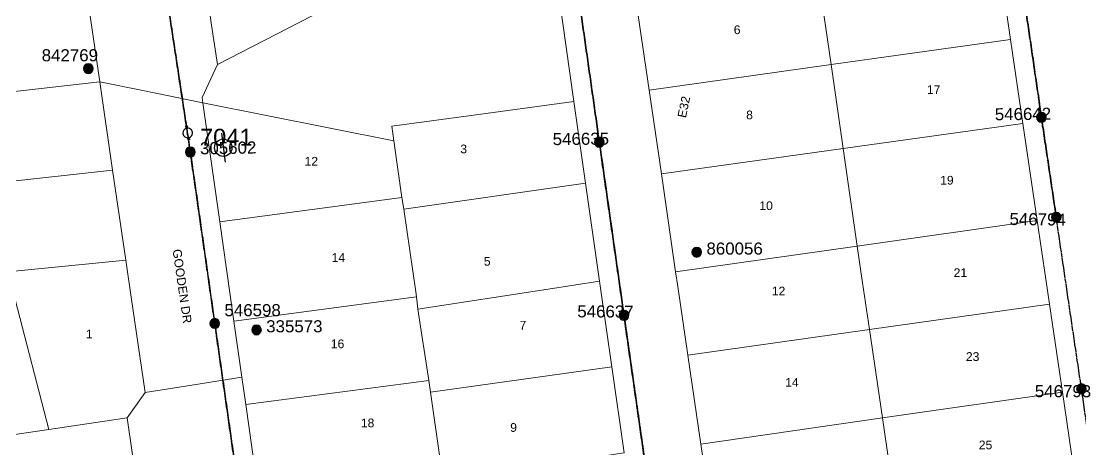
# Model space of a CAD drawing. Header units: metres. Extents: x 311460 to 313373, y 6261260 to 6263889.
# Drawn here: x 312324.6 to 312543.7, y 6262129.1 to 6262217.7 of the extents above; entities that cross this region are included whole.
import ezdxf
from ezdxf.enums import TextEntityAlignment as Align

# ---------------------------------------------------------------- set-up
doc = ezdxf.new("R2010")
doc.units = ezdxf.units.M
doc.linetypes.add('Cable Exist OH', pattern=[1, 1, 0])
doc.layers.get('0').update_dxf_attribs({"color": 6})
doc.layers.add('Cadastre Land Parcels_SP_EXT', color=9, linetype='Continuous', lineweight=5)
doc.layers.add('Cadastre Roads_SP_EXT', color=9, linetype='Continuous', lineweight=5)
for name, color, linetype in [('Equip_SP_HV_EXT', 7, 'Continuous'), ('Equip_SP_LV_EXT', 7, 'Continuous'), ('Mains_HV_EXT', 7, 'Continuous'), ('Mains_LV_EXT', 7, 'Continuous'), ('Mains_SL_EXT', 7, 'Continuous'), ('SupportsOH_SP_TR_HV_LV_SL_EXT', 7, 'Continuous')]:
    doc.layers.add(name, color=color, linetype=linetype)
doc.layers.get('0').freeze()
doc.styles.add('HVSW_LABEL', font='arial.ttf')
doc.styles.add('POLE_LABEL', font='arial.ttf')
doc.styles.get("Standard").update_dxf_attribs({"font": 'arial.ttf'})

# ---------------------------------------------------------------- blocks, each defined once
blk = doc.blocks.new('LV_OH_LINKS_OPEN_EXT')
for p, q in [((-0.17, 4.97), (-0.17, 5.46)), ((0.17, 4.97), (0.17, 5.46)), ((-0.17, 3), (-0.17, 2.5)), ((0.17, 3), (0.17, 2.5))]:
    blk.add_line(p, q)
blk.add_lwpolyline([(0, 2.99, 1), (0, 4.98, 1)], format="xyb", close=True)
at = {"flags": 9}
for tag, p in [('ACTUAL_STATUS', (0, 0)), ('CONSTRUCTED_VOLTAGE', (0, -0.2)), ('OPERATING_VOLTAGE', (0, -0.6)), ('ORIENTATION', (0, -0.8)), ('OWNED_BY', (0, -1)), ('STATE', (0, -1.2)), ('SWITCH_TYPE', (0, -1.4)), ('NO_PHASES', (0, -0.4)), ('USAGE', (0, -1.6)), ('LEGEND', (0, -1.8)), ('NOTES', (0, -2))]:
    blk.add_attdef(tag, text='', height=0.2, dxfattribs=at).set_placement(p, align=Align.MIDDLE_LEFT)
at = {"flags": 1}
blk.add_attdef('Z', (0, 0), '', height=0.2, dxfattribs=at)
blk = doc.blocks.new('POLE_EXT')
blk.add_hatch(color=256).paths.add_polyline_path([(-1, 0, 1), (1, 0, 1)])
blk.add_lwpolyline([(-1, 0, 1), (1, 0, 1)], format="xyb", close=True)
for tag, height, flags, p in [('pNumber', 2.5, 8, (-17.84, 2.07)), ('OWNED_BY', 0.2, 9, (1.35, -0.4)), ('SPECIAL_USE', 0.2, 9, (1.35, -0.8)), ('STATE', 0.2, 9, (1.35, -1)), ('cLV', 0.2, 9, (1.35, -1.4)), ('hDepth', 0.2, 9, (1.35, -1.6)), ('hDia', 0.2, 9, (1.35, -1.8)), ('cHV', 0.2, 9, (1.35, -2)), ('PARENT', 0.2, 9, (1.35, -0.6)), ('USAGE', 0.2, 9, (1.35, -1.2)), ('LBRACKET', 0.2, 9, (1.35, -2.2)), ('cLinedev', 0.2, 9, (1.35, -3.4)), ('pExisting', 0.2, 9, (1.35, -3.8)), ('pFooting', 0.2, 9, (1.35, -4.4)), ('LExisting', 0.2, 9, (1.35, -2.4)), ('LANTNUMBER', 0.2, 9, (1.35, -2.6)), ('LOther', 0.2, 9, (1.35, -2.8)), ('LRemove', 0.2, 9, (1.35, -3)), ('LEGEND', 0.2, 9, (1.35, -3.2)), ('LOCATION', 0.2, 9, (1.35, -3.6)), ('PFNUMBER', 0.2, 9, (1.35, -4)), ('NEWPFNUMBER', 0.2, 9, (1.35, -4.2)), ('pNew', 0.2, 9, (1.35, -4.6)), ('pRelocate', 0.2, 9, (1.35, -5)), ('pRemove', 0.2, 9, (1.35, -5.2)), ('pReplace', 0.2, 9, (1.35, -5.4)), ('pStay', 0.2, 9, (1.35, -5.6)), ('pType', 0.2, 9, (1.35, -5.8)), ('cspan', 0.2, 9, (1.35, -6)), ('STREETNAME', 0.2, 9, (1.35, -6.2)), ('SUBURB', 0.2, 9, (1.35, -6.4)), ('NOTES', 0.2, 9, (1.35, -6.6)), ('OPERATED_BY', 0.2, 9, (1.36, -7.01)), ('MAINTAINED_BY', 0.2, 9, (1.36, -6.81))]:
    blk.add_attdef(tag, text='', height=height, dxfattribs=dict(flags=flags)).set_placement(p, align=Align.MIDDLE_LEFT)
at = {"style": 'POLE_LABEL'}
for tag, height, flags, p in [('ASSET_NUM', 2.5, 8, (2, 2)), ('STRUCTURE_PLANT_NUMBER', 0.2, 9, (1.35, 0.03)), ('STREET_CODE', 0.2, 9, (1.35, -0.2))]:
    blk.add_attdef(tag, text='', height=height, dxfattribs=dict(at, flags=flags)).set_placement(p, align=Align.MIDDLE_LEFT)
at = {"flags": 1}
blk.add_attdef('Z', (1.35, -7.33), '', height=0.2, dxfattribs=at)
blk = doc.blocks.new('HV_ABS_CLOSED_EXT')
blk.add_line((-3, 6.87), (3, 6.87))
blk.add_circle((0, 6.87), 1.8)
at = {"style": 'HVSW_LABEL'}
for tag, height, flags, p in [('ASSET_NUM', 3.5, 8, (2, 2)), ('STREET_CODE', 0.2, 9, (0, -0.2))]:
    blk.add_attdef(tag, text='', height=height, dxfattribs=dict(at, flags=flags)).set_placement(p, align=Align.MIDDLE_LEFT)
at = {"flags": 1}
blk.add_attdef('Z', (0, 0), '', height=0.2, dxfattribs=at)
at = {"flags": 9}
for tag, p in [('ACTUAL_STATUS', (0, -0.4)), ('CONSTRUCTED_VOLTAGE', (0, -0.6)), ('OPERATING_VOLTAGE', (0, -1)), ('ORIENTATION', (0, -1.2)), ('OWNED_BY', (0, -1.4)), ('STATE', (0, -1.6)), ('SWITCH_TYPE', (0, -1.8)), ('NO_PHASES', (0, -0.8)), ('USAGE', (0, -2)), ('LEGEND', (0, -2.2)), ('STREETNAME', (0, -2.6)), ('SUBURB', (0, -2.8)), ('LOCATION', (0, -2.4)), ('NOTES', (0, -3))]:
    blk.add_attdef(tag, text='', height=0.2, dxfattribs=at).set_placement(p, align=Align.MIDDLE_LEFT)

msp = doc.modelspace()

# ---------------------------------------------------------------- linework, layer by layer
at = {"layer": 'Cadastre Land Parcels_SP_EXT', "linetype": 'Continuous'}
for points in [[(312401.24, 6262196.04), (312417.67, 6262198.27), (312438.9, 6262201.16), (312433.47, 6262239.33), (312428.7, 6262241.61), (312420.26, 6262237.25), (312396.92, 6262225.19), (312365.17, 6262208.78), (312361.97, 6262201.97), (312362.13, 6262200.87), (312401.61, 6262193.01), (312401.24, 6262196.04)], [(312492.07, 6262208.77), (312529.21, 6262213.97), (312526.58, 6262232.06), (312489.46, 6262226.71), (312492.07, 6262208.77)], [(312454.44, 6262203.47), (312492.07, 6262208.77), (312489.46, 6262226.71), (312451.84, 6262221.28), (312454.44, 6262203.47)], [(312340.8, 6262205.19), (312338.14, 6262223.54), (312299.78, 6262218.69), (312300.64, 6262212.77), (312302.47, 6262200.84), (312340.8, 6262205.19)], [(312531.75, 6262196.59), (312529.21, 6262213.97), (312492.07, 6262208.77), (312494.57, 6262191.42), (312531.75, 6262196.59)], [(312456.97, 6262186.18), (312494.57, 6262191.42), (312492.07, 6262208.77), (312454.44, 6262203.47), (312456.97, 6262186.18)], [(312343.46, 6262186.91), (312340.8, 6262205.19), (312302.47, 6262200.84), (312305.2, 6262182.73), (312343.46, 6262186.91)], [(312403.3, 6262181.31), (312401.62, 6262193.01), (312362.13, 6262200.87), (312365.64, 6262176.28), (312403.3, 6262181.31)], [(312441.3, 6262184.28), (312438.9, 6262201.16), (312417.67, 6262198.27), (312401.24, 6262196.04), (312401.62, 6262193.01), (312403.3, 6262181.31), (312403.68, 6262178.88), (312441.3, 6262184.28)], [(312534.69, 6262176.53), (312531.75, 6262196.59), (312494.57, 6262191.42), (312497.5, 6262171.25), (312534.69, 6262176.53)], [(312459.92, 6262165.91), (312497.5, 6262171.25), (312494.57, 6262191.42), (312456.97, 6262186.18), (312459.92, 6262165.91)], [(312346.2, 6262168.3), (312343.46, 6262186.91), (312305.2, 6262182.73), (312306.32, 6262175.31), (312308.08, 6262164.64), (312321.81, 6262165.93), (312346.2, 6262168.3)], [(312444.19, 6262163.98), (312441.3, 6262184.28), (312403.68, 6262178.88), (312406.16, 6262161.81), (312406.31, 6262160.78), (312406.64, 6262158.23), (312433.57, 6262162.35), (312444.19, 6262163.98)], [(312403.68, 6262178.88), (312403.3, 6262181.31), (312365.64, 6262176.28), (312367.81, 6262161.06), (312368.57, 6262155.72), (312406.31, 6262160.78), (312406.16, 6262161.81), (312403.68, 6262178.88)], [(312536.49, 6262164.37), (312534.69, 6262176.53), (312497.5, 6262171.25), (312498.61, 6262163.63), (312500.01, 6262153.98), (312537.25, 6262159.25), (312536.49, 6262164.37)], [(312498.61, 6262163.63), (312497.5, 6262171.25), (312459.92, 6262165.91), (312460.37, 6262162.88), (312462.47, 6262148.66), (312500.01, 6262153.98), (312498.61, 6262163.63)], [(312347.31, 6262160.65), (312346.2, 6262168.3), (312321.81, 6262165.93), (312323.3, 6262160.18), (312330.29, 6262133.34), (312346.48, 6262135.75), (312350.18, 6262140.94), (312347.31, 6262160.65)], [(312323.3, 6262160.18), (312321.81, 6262165.93), (312308.08, 6262164.64), (312302.37, 6262163.4), (312302.9, 6262159.78), (312307.27, 6262129.92), (312330.29, 6262133.34), (312323.3, 6262160.18)], [(312444.39, 6262162.56), (312444.19, 6262163.98), (312433.57, 6262162.35), (312406.64, 6262158.23), (312408.85, 6262143.44), (312409.21, 6262141.03), (312446.71, 6262146.26), (312444.39, 6262162.56)], [(312406.64, 6262158.23), (312406.31, 6262160.78), (312368.57, 6262155.72), (312370.22, 6262144.14), (312371.03, 6262138.47), (312408.85, 6262143.44), (312406.64, 6262158.23)], [(312539.91, 6262141.06), (312537.25, 6262159.25), (312500.01, 6262153.98), (312502.68, 6262135.7), (312539.91, 6262141.06)], [(312502.68, 6262135.7), (312500.01, 6262153.98), (312462.47, 6262148.66), (312465.17, 6262130.29), (312502.68, 6262135.7)], [(312449.25, 6262128.47), (312446.71, 6262146.26), (312409.21, 6262141.03), (312411.43, 6262125.63), (312411.94, 6262122.81), (312449.25, 6262128.47)], [(312409.21, 6262141.03), (312408.85, 6262143.44), (312371.03, 6262138.47), (312373.6, 6262120.34), (312411.43, 6262125.63), (312409.21, 6262141.03)], [(312542.63, 6262122.63), (312539.91, 6262141.06), (312502.68, 6262135.7), (312505.3, 6262117.54), (312542.63, 6262122.63)], [(312505.3, 6262117.54), (312502.68, 6262135.7), (312465.17, 6262130.29), (312467.78, 6262112.43), (312505.3, 6262117.54)]]:
    msp.add_lwpolyline(points, close=True, dxfattribs=at)
at = {"layer": 'Cadastre Roads_SP_EXT', "linetype": 'Continuous'}
for points in [[(312428.7, 6262241.61), (312426.23, 6262249.23), (312423.65, 6262257.13), (312411.16, 6262250.55), (312391.95, 6262240.43), (312362.75, 6262225.04), (312363.96, 6262216.88), (312365.17, 6262208.78), (312396.92, 6262225.19), (312420.26, 6262237.25), (312428.7, 6262241.61)], [(312362.13, 6262200.87), (312349.73, 6262203.38), (312340.8, 6262205.19), (312343.46, 6262186.91), (312346.2, 6262168.3), (312347.31, 6262160.65), (312350.18, 6262140.94), (312358.53, 6262142.28), (312370.22, 6262144.14), (312368.57, 6262155.72), (312367.81, 6262161.06), (312365.64, 6262176.28), (312362.13, 6262200.87)]]:
    msp.add_lwpolyline(points, close=True, dxfattribs=at)
for points in [[(312467.78, 6262112.43), (312465.17, 6262130.29), (312462.47, 6262148.66), (312460.37, 6262162.88), (312459.92, 6262165.91), (312456.97, 6262186.18), (312454.44, 6262203.47), (312451.84, 6262221.28), (312451.84, 6262221.28), (312448.36, 6262245.05), (312439.77, 6262241.76), (312433.47, 6262239.33), (312438.9, 6262201.16), (312441.3, 6262184.28), (312444.19, 6262163.98), (312444.39, 6262162.56), (312446.71, 6262146.26), (312449.25, 6262128.47)], [(312526.58, 6262232.06), (312529.21, 6262213.97), (312531.75, 6262196.59), (312534.69, 6262176.53), (312536.49, 6262164.37), (312537.25, 6262159.25), (312539.91, 6262141.06), (312542.63, 6262122.63)], [(312347.61, 6262128.08), (312346.48, 6262135.75), (312330.29, 6262133.34), (312307.27, 6262129.92), (312286.09, 6262126.78)]]:
    msp.add_lwpolyline(points, dxfattribs=at)
at = {"layer": 'Mains_HV_EXT', "linetype": 'Cable Exist OH'}
for points in [[(312433.82, 6262257.69), (312439.75, 6262223.65), (312455.77, 6262111.15)], [(312354.32, 6262225.27), (312359.55, 6262190.69)], [(312359.55, 6262190.69), (312374.78, 6262083.68), (312367.77, 6262044.84), (312362.39, 6262013.75), (312363.65, 6261987.1)]]:
    msp.add_lwpolyline(points, dxfattribs=at)
at = {"layer": 'Mains_LV_EXT', "linetype": 'Cable Exist OH'}
for points in [[(312535.59, 6262197.86), (312529.02, 6262242.99)], [(312359.55, 6262190.69), (312354.32, 6262225.27)], [(312444.15, 6262192.71), (312439.75, 6262223.65)], [(312538.65, 6262177.21), (312535.59, 6262197.86)], [(312449.24, 6262156.93), (312444.15, 6262192.71)], [(312359.55, 6262190.69), (312364.61, 6262155.24)], [(312543.87, 6262141.73), (312538.65, 6262177.21)], [(312364.61, 6262155.24), (312369.14, 6262123.41)], [(312455.77, 6262111.15), (312449.24, 6262156.93)]]:
    msp.add_lwpolyline(points, dxfattribs=at)
at = {"layer": 'Mains_SL_EXT', "linetype": 'Cable Exist OH'}
for points in [[(312433.82, 6262257.69), (312439.75, 6262223.65), (312444.15, 6262192.71)], [(312529.02, 6262242.99), (312535.59, 6262197.86), (312538.65, 6262177.21)], [(312364.61, 6262155.24), (312359.55, 6262190.69), (312354.32, 6262225.27)], [(312444.15, 6262192.71), (312449.24, 6262156.93), (312455.77, 6262111.15)], [(312549.85, 6262100.96), (312543.87, 6262141.73), (312538.65, 6262177.21)], [(312369.14, 6262123.41), (312364.61, 6262155.24)]]:
    msp.add_lwpolyline(points, dxfattribs=at)

# ---------------------------------------------------------------- block references
at = {"layer": 'Equip_SP_HV_EXT'}
ref = msp.add_blockref('HV_ABS_CLOSED_EXT', (312359.55, 6262190.69), dxfattribs=dict(at, rotation=277.4577201459613))
ref.add_attrib('ASSET_NUM', '7041', dxfattribs={"layer": '0', "height": 3.5, "style": 'HVSW_LABEL'}).set_placement((312361.55, 6262190.94), align=Align.BOTTOM_LEFT)
at = {"layer": 'Equip_SP_LV_EXT', "rotation": 7.89211529389095}
msp.add_blockref('LV_OH_LINKS_OPEN_EXT', (312359.55, 6262190.69), dxfattribs=at)
at = {"layer": 'SupportsOH_SP_TR_HV_LV_SL_EXT'}
ref = msp.add_blockref('POLE_EXT', (312338.46, 6262207.94), dxfattribs=at)
ref.add_attrib('ASSET_NUM', '842769', dxfattribs={"layer": '0', "height": 2.5, "style": 'POLE_LABEL'}).set_placement((312340.46, 6262208.69), align=Align.BOTTOM_RIGHT)
ref = msp.add_blockref('POLE_EXT', (312535.59, 6262197.86), dxfattribs=at)
ref.add_attrib('ASSET_NUM', '546642', dxfattribs={"layer": '0', "height": 2.5, "rotation": 0.5907, "style": 'POLE_LABEL'}).set_placement((312537.59, 6262198.61), align=Align.MIDDLE_RIGHT)
ref = msp.add_blockref('POLE_EXT', (312444.15, 6262192.71), dxfattribs=at)
ref.add_attrib('ASSET_NUM', '546635', dxfattribs={"layer": '0', "height": 2.5, "rotation": 0.4809, "style": 'POLE_LABEL'}).set_placement((312446.15, 6262193.46), align=Align.MIDDLE_RIGHT)
ref = msp.add_blockref('POLE_EXT', (312359.55, 6262190.69), dxfattribs=at)
ref.add_attrib('ASSET_NUM', '305602', dxfattribs={"layer": '0', "height": 2.5, "rotation": 1, "style": 'POLE_LABEL'}).set_placement((312361.55, 6262191.44), align=Align.MIDDLE_LEFT)
ref = msp.add_blockref('POLE_EXT', (312538.65, 6262177.21), dxfattribs=at)
ref.add_attrib('ASSET_NUM', '546794', dxfattribs={"layer": '0', "height": 2.5, "rotation": 359.3106, "style": 'POLE_LABEL'}).set_placement((312540.65, 6262177.96), align=Align.TOP_RIGHT)
ref = msp.add_blockref('POLE_EXT', (312464.3, 6262169.98), dxfattribs=at)
ref.add_attrib('ASSET_NUM', '860056', dxfattribs={"layer": '0', "height": 2.5, "style": 'POLE_LABEL'}).set_placement((312466.3, 6262170.73), align=Align.MIDDLE_LEFT)
ref = msp.add_blockref('POLE_EXT', (312364.61, 6262155.24), dxfattribs=at)
ref.add_attrib('ASSET_NUM', '546598', dxfattribs={"layer": '0', "height": 2.5, "style": 'POLE_LABEL'}).set_placement((312366.61, 6262155.99), align=Align.BOTTOM_LEFT)
ref = msp.add_blockref('POLE_EXT', (312449.24, 6262156.93), dxfattribs=at)
ref.add_attrib('ASSET_NUM', '546637', dxfattribs={"layer": '0', "height": 2.5, "rotation": 359.6203, "style": 'POLE_LABEL'}).set_placement((312451.24, 6262157.68), align=Align.MIDDLE_RIGHT)
ref = msp.add_blockref('POLE_EXT', (312373.24, 6262153.91), dxfattribs=at)
ref.add_attrib('ASSET_NUM', '335573', dxfattribs={"layer": '0', "height": 2.5, "style": 'POLE_LABEL'}).set_placement((312375.24, 6262154.66), align=Align.MIDDLE_LEFT)
ref = msp.add_blockref('POLE_EXT', (312543.87, 6262141.73), dxfattribs=at)
ref.add_attrib('ASSET_NUM', '546793', dxfattribs={"layer": '0', "height": 2.5, "rotation": 359.906, "style": 'POLE_LABEL'}).set_placement((312545.87, 6262142.48), align=Align.TOP_RIGHT)

# ---------------------------------------------------------------- texts
at = {"layer": 'Cadastre Land Parcels_SP_EXT'}
for s, p in [('6', (312471.95, 6262215.06)), ('17', (312511.9, 6262202.69)), ('8', (312474.51, 6262197.46)), ('3', (312415.39, 6262190.42)), ('12', (312383.17, 6262187.87)), ('19', (312514.63, 6262183.95)), ('10', (312477.24, 6262178.69)), ('14', (312388.78, 6262167.98)), ('5', (312420.26, 6262167.19)), ('21', (312517.43, 6262164.84)), ('12', (312479.82, 6262161.05)), ('7', (312427.65, 6262153.98)), ('1', (312337.94, 6262152.16)), ('16', (312388.6, 6262150.13)), ('23', (312519.96, 6262147.5)), ('14', (312482.58, 6262142.16)), ('18', (312394.82, 6262133.78)), ('9', (312425.71, 6262132.84)), ('25', (312522.63, 6262129.23))]:
    msp.add_text(s, height=1.8, dxfattribs=at).set_placement(p)
at = {"layer": 'Cadastre Roads_SP_EXT'}
msp.add_text('GOODEN DR', height=1.8, rotation=278.2186, dxfattribs=at).set_placement((312355.88, 6262170.48))
at = {"layer": 'Mains_LV_EXT'}
msp.add_text('E32', height=1.8, rotation=78.1145, dxfattribs=at).set_placement((312462.04, 6262197.63))

doc.saveas('drawing.dxf')
